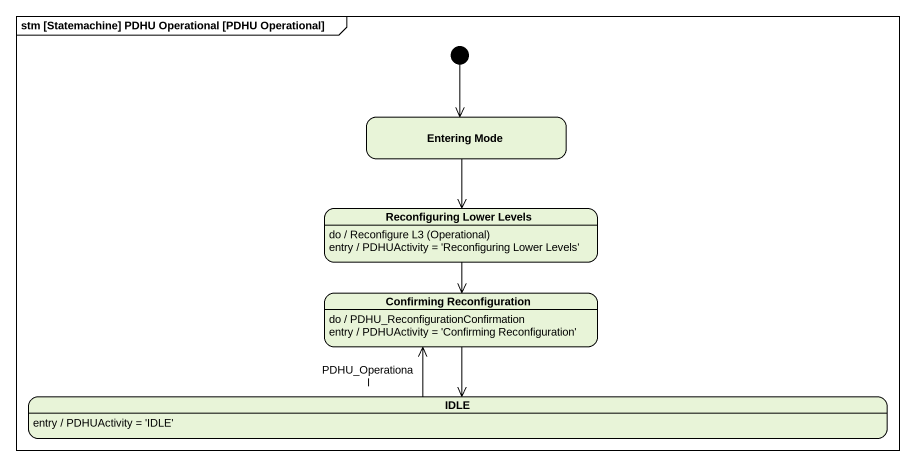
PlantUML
@startuml
mainframe stm [Statemachine] PDHU Operational [PDHU Operational]
hide empty description
state "Entering Mode" as Entering_Mode
state "Reconfiguring Lower Levels" as Reconfiguring_Lower_Levels
Reconfiguring_Lower_Levels : do / Reconfigure L3 (Operational)
Reconfiguring_Lower_Levels : entry / PDHUActivity = 'Reconfiguring Lower Levels'
state "Confirming Reconfiguration" as Confirming_Reconfiguration
Confirming_Reconfiguration : do / PDHU_ReconfigurationConfirmation
Confirming_Reconfiguration : entry / PDHUActivity = 'Confirming Reconfiguration'
state IDLE
IDLE : entry / PDHUActivity = 'IDLE'
[*] --> Entering_Mode
Entering_Mode --> Reconfiguring_Lower_Levels
Reconfiguring_Lower_Levels --> Confirming_Reconfiguration
Confirming_Reconfiguration --> IDLE
IDLE -up-> Confirming_Reconfiguration : PDHU_Operational
@enduml
